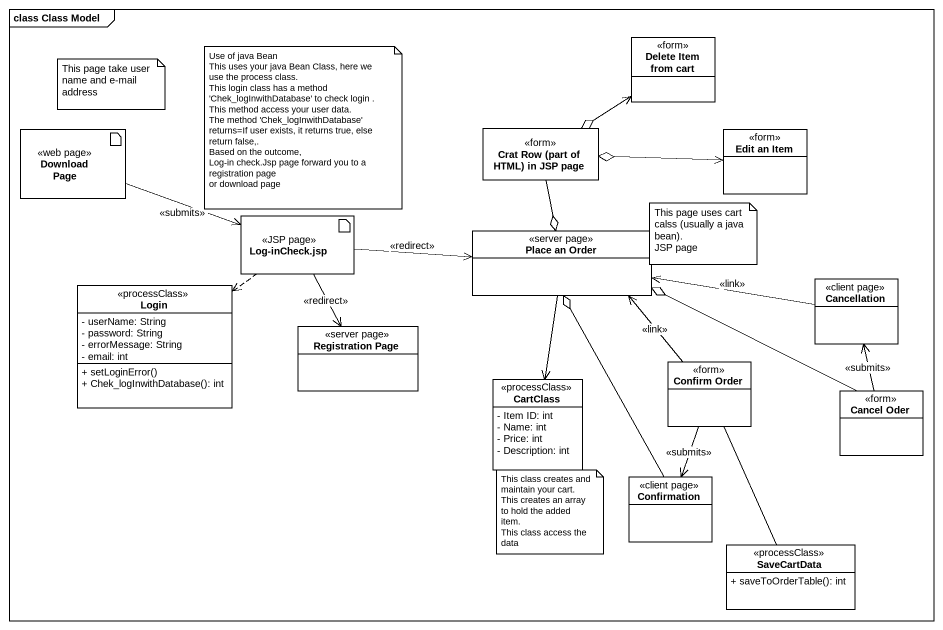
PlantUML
@startuml
mainframe class Class Model
allowmixing
hide circle
hide empty members
skinparam classAttributeIconSize 0
class "Delete Item from cart" as Delete_Item_from_cart <<form>>
artifact "Download Page" as Download_Page <<web page>>
class "Crat Row (part of HTML) in JSP page" as Crat_Row_part_of_HTML_in <<form>>
class "Edit an Item" as Edit_an_Item <<form>>
artifact "Log-inCheck.jsp" as Log_inCheck_jsp <<JSP page>>
class "Place an Order" as Place_an_Order <<server page>>
class Login <<processClass>> {
  - userName: String
  - password: String
  - errorMessage: String
  - email: int
  + setLoginError()
  + Chek_logInwithDatabase(): int
}
class Cancellation <<client page>>
class "Registration Page" as Registration_Page <<server page>>
class CartClass <<processClass>> {
  - Item ID: int
  - Name: int
  - Price: int
  - Description: int
}
class "Confirm Order" as Confirm_Order <<form>>
class "Cancel Oder" as Cancel_Oder <<form>>
class Confirmation <<client page>>
class SaveCartData <<processClass>> {
  + saveToOrderTable(): int
}
Delete_Item_from_cart <--o Crat_Row_part_of_HTML_in
Download_Page -right-> Log_inCheck_jsp : <<submits>>
Crat_Row_part_of_HTML_in --o Place_an_Order
Edit_an_Item <-left-o Crat_Row_part_of_HTML_in
Log_inCheck_jsp -right-> Place_an_Order : <<redirect>>
Log_inCheck_jsp ..> Login
Log_inCheck_jsp --> Registration_Page : <<redirect>>
Place_an_Order --> CartClass
Cancellation -left-> Place_an_Order : <<link>>
Confirm_Order -up-> Place_an_Order : <<link>>
Confirm_Order --> Confirmation : <<submits>>
Confirm_Order -- SaveCartData
Cancel_Oder -left-o Place_an_Order
Cancel_Oder -up-> Cancellation : <<submits>>
Confirmation -up-o Place_an_Order
note as N1
  Use of java Bean
  This uses your java Bean Class, here we use the process class.
  This login class has a method 'Chek_logInwithDatabase' to check login .
  This method access your user data.
  The method 'Chek_logInwithDatabase' returns=If user exists, it returns true, else
  return false,.
  Based on the outcome,
  Log-in check.Jsp page forward you to a registration page
  or download page
end note
note as N2
  This page take user name and e-mail address
end note
note as N3
  This page uses cart calss (usually a java bean).
  JSP page
end note
note as N4
  This class creates and maintain your cart.
  This creates an array to hold the added item.
  This class access the data
end note
@enduml
